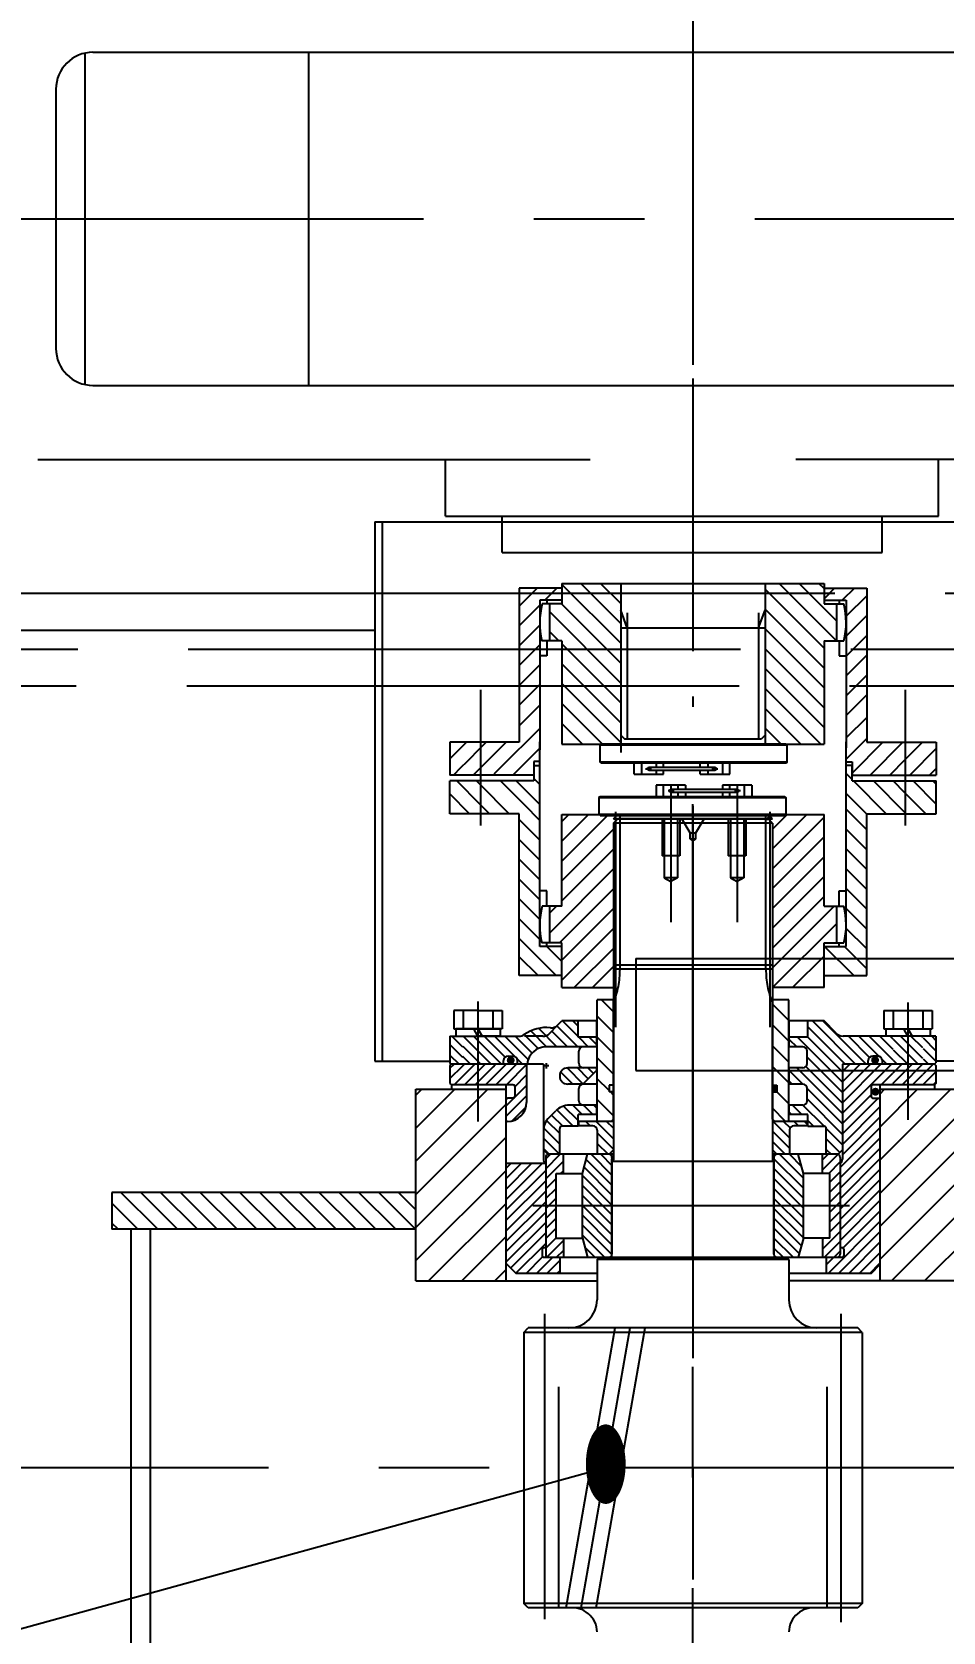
# Model space of a CAD drawing. Header units: millimetres. Extents: x 0 to 12600, y -343 to 8910.
# Drawn here: x 3770 to 4389, y 5395 to 6481 of the extents above; entities that cross this region are included whole.
import ezdxf
from ezdxf.enums import TextEntityAlignment as Align

# ---------------------------------------------------------------- set-up
doc = ezdxf.new("R2010")
doc.units = ezdxf.units.MM
doc.header["$LTSCALE"] = 300
for name, pattern in [('F', [0.75, 0.5, -0.25]), ('G', [2, 1.25, -0.25, 0.25, -0.25]), ('K', [2.5, 1.25, -0.25, 0.25, -0.25, 0.25, -0.25])]:
    doc.linetypes.add(name, pattern=pattern)
for name, color, linetype in [('01', 7, 'Continuous'), ('02', 1, 'Continuous'), ('04', 2, 'F'), ('05', 142, 'G'), ('07', 6, 'K'), ('08', 1, 'Continuous'), ('11', 3, 'Continuous')]:
    doc.layers.add(name, color=color, linetype=linetype)
doc.styles.get("Standard").update_dxf_attribs({"font": 'isocp', "width": 0.707, "bigfont": 'intecad.shx'})
doc.dimstyles.new('INTE', dxfattribs={"dimscale": 30, "dimtxt": 3.5, "dimasz": 3, "dimexe": 3, "dimexo": 0, "dimgap": 1, "dimtad": 1, "dimdec": 1, "dimdsep": 46, "dimtxsty": 'Standard', "dimcen": 0, "dimclrd": 1, "dimclre": 1, "dimclrt": 3, "dimaunit": 1, "dimadec": 0, "dimazin": 0, "dimtfac": 1, "dimtdec": 1, "dimtmove": 0, "dimatfit": 0, "dimfxl": 1, "dimarcsym": 0})
pattern_1 = [(315, (3030.846, 7840.763), (7.071068, 7.071068), [])]
pattern_2 = [(315, (-290.194, 7083.3743), (3.535534, 3.535534), [])]
pattern_3 = [(315, (3030.846, 7841.7627), (3.535534, 3.535534), [])]
pattern_4 = [(45, (-290.194, 7083.3743), (-3.535534, 3.535534), [])]

# ---------------------------------------------------------------- blocks, each defined once
blk = doc.blocks.new('rtret')
at = {"layer": '05', "color": 142, "linetype": 'G'}
blk.add_line((5207, 1178.1), (5207, 20.6), dxfattribs=at)
at = {"layer": '07', "color": 6, "linetype": 'K'}
for p, q in [((3428.3, 1322.3), (11765.3, 1322.3)), ((3364.3, 1284.3), (12267.3, 1284.3)), ((11238.3, 1259.3), (4609.3, 1259.3)), ((5168.3, 1074.3), (7403.3, 1074.3)), ((5168.3, 1074.3), (5168.3, 998.3)), ((5168.3, 998.3), (7403.3, 998.3))]:
    blk.add_line(p, q, dxfattribs=at)
blk = doc.blocks.new('*D77')
at = {"layer": '08', "color": 1, "lineweight": -2}
for p, q in [((4218.7, 7829.8), (4218.7, 8186.8)), ((6313.2, 5854.2), (6313.2, 8186.8)), ((4308.7, 8096.8), (6223.2, 8096.8))]:
    blk.add_line(p, q, dxfattribs=at)
at = {"layer": '08', "color": 1}
for points in [[(4308.7, 8111.8), (4308.7, 8081.8), (4218.7, 8096.8)], [(6223.2, 8111.8), (6223.2, 8081.8), (6313.2, 8096.8)]]:
    blk.add_solid(points, dxfattribs=at)
at = {"layer": 'Defpoints', "color": 0}
for p in [(6313.2, 8096.8), (4218.7, 7829.8), (6313.2, 5854.2)]:
    blk.add_point(p, dxfattribs=at)
at = {"layer": '08', "color": 3, "insert": (5266, 8179.3), "char_height": 105, "attachment_point": 5}
blk.add_mtext('2094.5', dxfattribs=at)
blk = doc.blocks.new('dsadasd')
at = {"layer": '02', "linetype": 'Continuous'}
h = blk.add_hatch(dxfattribs=at)
h.set_pattern_fill('LINE', color=1, scale=5, angle=45, style=0)
h.paths.add_polyline_path([(4382, -1320.1), (4320.8, -1320.1), (4320.8, -1450.1), (4382, -1450.1)])
h.paths.add_polyline_path([(4697.1, -1320.1), (4636, -1320.1), (4636, -1450.1), (4697.1, -1450.1)])
h = blk.add_hatch(dxfattribs=at)
h.set_pattern_fill('LINE', color=1, scale=3, angle=135, style=0)
h.paths.add_polyline_path([(4320.8, -1415.1), (4320.8, -1390.1), (4114.3, -1390.1), (4114.3, -1415.1)])
h = blk.add_hatch(dxfattribs=at)
h.set_pattern_fill('LINE', color=1, scale=3, angle=135, style=0)
edge = h.paths.add_edge_path()
edge.add_line((4697.1, -1415.1), (4716, -1415.1))
edge.add_spline(control_points=[(4716, -1415.1), (4714.7, -1408.7), (4711.9, -1399.8), (4709.4, -1392.1), (4708.8, -1390.1)], knot_values=[86.939968, 86.939968, 86.939968, 86.939968, 103.514565, 109.833592, 109.833592, 109.833592, 109.833592], degree=3, periodic=0)
edge.add_line((4708.8, -1390.1), (4697.1, -1390.1))
edge.add_line((4697.1, -1390.1), (4697.1, -1415.1))
h = blk.add_hatch(dxfattribs=at)
h.set_pattern_fill('LINE', color=1, scale=3, angle=135, style=0)
h.paths.add_polyline_path([(4114.3, -1710.1), (4114.3, -1735.1), (4320.8, -1735.1), (4320.8, -1710.1)])
h = blk.add_hatch(dxfattribs=at)
h.set_pattern_fill('LINE', color=1, scale=5, angle=45, style=0)
h.paths.add_polyline_path([(4697.1, -1707.1), (4636, -1707.1), (4636, -1837.1), (4697.1, -1837.1)])
h.paths.add_polyline_path([(4382, -1707.1), (4320.8, -1707.1), (4320.8, -1837.1), (4382, -1837.1)])
h = blk.add_hatch(dxfattribs=at)
h.set_pattern_fill('LINE', color=1, scale=3, angle=135, style=0)
edge = h.paths.add_edge_path()
edge.add_line((4697.1, -1735.1), (4708.2, -1735.1))
edge.add_spline(control_points=[(4708.2, -1735.1), (4708.5, -1731.4), (4709.2, -1723.1), (4709.9, -1714.7), (4710.1, -1710.1)], knot_values=[44.377, 44.377, 44.377, 44.377, 55.547071, 69.465178, 69.465178, 69.465178, 69.465178], degree=3, periodic=0)
edge.add_line((4710.1, -1710.1), (4697.1, -1710.1))
edge.add_line((4697.1, -1710.1), (4697.1, -1735.1))
at = {"layer": '02'}
h = blk.add_hatch(dxfattribs=at)
h.set_pattern_fill('_USER', color=256, scale=20, angle=225, style=0, pattern_type=0)
h.set_pattern_definition([(135, (9149.236, 2061.015), (14.142136, 14.142136), [])])
h.paths.add_polyline_path([(4193, -1865.1), (4193, -1894.1), (4149, -1894.1), (4149, -1865.1)])
h.paths.add_polyline_path([(4825, -1894.1), (4825, -1865.1), (4869, -1865.1), (4869, -1894.1)])
blk.add_line((4697.1, -1837.1), (4697.1, -1707.1))
at = {"layer": '01', "color": 7, "linetype": 'Continuous'}
for p, q in [((4320.8, -1450.1), (4320.8, -1320.1)), ((4320.8, -1320.1), (4382, -1320.1)), ((4636, -1320.1), (4697.1, -1320.1)), ((4697.1, -1450.1), (4697.1, -1320.1)), ((4320.8, -1450.1), (4443.9, -1450.1)), ((4320.8, -1707.1), (4382, -1707.1)), ((4320.8, -1837.1), (4320.8, -1707.1)), ((4636, -1707.1), (4697.1, -1707.1)), ((4163.5, -1814), (4163.5, -1865.1)), ((4320.8, -1837.1), (4382, -1837.1)), ((4636, -1837.1), (4697.1, -1837.1)), ((4344, -1865.1), (4149, -1865.1)), ((4149, -1865.1), (4149, -1894.1)), ((4193, -1865.1), (4193, -1894.1)), ((4674, -1865.1), (4869, -1865.1)), ((4825, -1865.1), (4825, -1894.1)), ((4869, -1865.1), (4869, -1894.1)), ((4149, -1894.1), (4455, -1894.1)), ((4869, -1894.1), (4562.9, -1894.1))]:
    blk.add_line(p, q, dxfattribs=at)
blk = doc.blocks.new('*D80')
at = {"layer": '08', "color": 1, "lineweight": -2}
for p, q in [((3660.7, 6353.9), (2755.2, 6353.9)), ((2845.2, 5596.3), (2845.2, 6263.9)), ((3782.3, 5506.3), (2755.2, 5506.3))]:
    blk.add_line(p, q, dxfattribs=at)
at = {"layer": '08', "color": 1}
for points in [[(2830.2, 6263.9), (2860.2, 6263.9), (2845.2, 6353.9)], [(2830.2, 5596.3), (2860.2, 5596.3), (2845.2, 5506.3)]]:
    blk.add_solid(points, dxfattribs=at)
at = {"layer": 'Defpoints', "color": 0}
for p in [(2845.2, 6353.9), (3660.7, 6353.9), (3782.3, 5506.3)]:
    blk.add_point(p, dxfattribs=at)
at = {"layer": '08', "color": 3, "insert": (2762.7, 5930.1), "char_height": 105, "attachment_point": 5, "rotation": 90}
blk.add_mtext('847.7', dxfattribs=at)
blk = doc.blocks.new('S DSFSDF')
at = {"layer": '05'}
blk.add_line((14207.1, 18288.3), (14392.3, 18288.3), dxfattribs=at)

msp = doc.modelspace()

# ---------------------------------------------------------------- hatches: boundary and pattern name
at = {"layer": '02'}
h = msp.add_hatch(dxfattribs=at)
h.set_pattern_fill('_USER', color=256, scale=10, angle=-45, style=0, pattern_type=0)
h.set_pattern_definition(pattern_1)
h.paths.add_polyline_path([(4161.76, 5764.66), (4161.76, 5765.94), (4164.76, 5765.94), (4164.76, 5824.04), (4153.68, 5824.04), (4153.68, 5772.07)])
h.paths.add_polyline_path([(4163.26, 5741.44), (4164.76, 5742.94), (4164.76, 5761.44), (4161.76, 5761.44), (4161.76, 5764.66), (4153.68, 5772.07), (4153.68, 5741.94), (4154.18, 5741.44)])
h.paths.add_polyline_path([(4160.42, 5765.49), (4160.42, 5760.75), (4166.58, 5760.75), (4166.58, 5765.49)], flags=9)
h = msp.add_hatch(dxfattribs=at)
h.set_pattern_fill('_USER', color=256, scale=10, angle=-45, style=0, pattern_type=0)
h.set_pattern_definition(pattern_1)
h.paths.add_polyline_path([(4283.33, 5741.44), (4283.83, 5741.94), (4283.83, 5753.64), (4283.83, 5824.04), (4272.76, 5824.04), (4272.76, 5814.44), (4272.76, 5765.94), (4275.76, 5765.94), (4275.76, 5761.44), (4272.76, 5761.44), (4272.76, 5742.94), (4274.26, 5741.44)])
h.paths.add_polyline_path([(4275.26, 5775.99), (4275.26, 5771.25), (4281.41, 5771.25), (4281.41, 5775.99)], flags=24)
h = msp.add_hatch(dxfattribs=at)
h.set_pattern_fill('_USER', color=256, scale=5, angle=-45, style=0, pattern_type=0)
h.set_pattern_definition(pattern_2)
h.paths.add_polyline_path([(4144.26, 5792.17), (4153.4, 5792.17), (4153.4, 5798.63), (4140.7, 5798.63), (4140.7, 5809.63), (4129.76, 5809.63), (4126.86, 5806.73), (4121.63, 5801.5), (4131.79, 5792.17)])
h.paths.add_polyline_path([(4119.21, 5792.17), (4131.79, 5792.17), (4117.68, 5805.12, 0.1401146), (4104.19, 5800.39, -0.1551359), (4100.73, 5799.29), (4083.06, 5799.29), (4083.06, 5780.29), (4090.17, 5780.29), (4090.17, 5782.79, -0.4142136), (4093.17, 5785.79), (4096.7, 5785.79, -0.4142136), (4099.7, 5782.79), (4099.7, 5780.29), (4106.26, 5780.29, -0.3890571)])
h = msp.add_hatch(dxfattribs=at)
h.set_pattern_fill('_USER', color=256, scale=5, angle=-45, style=0, pattern_type=0)
h.set_pattern_definition(pattern_2)
h.paths.add_polyline_path([(4320.26, 5758.85), (4320.26, 5780.29), (4337.82, 5780.29), (4337.82, 5782.79, -0.4142136), (4340.82, 5785.79), (4344.35, 5785.79, -0.4142136), (4347.35, 5782.79), (4347.35, 5780.29), (4354.46, 5780.29), (4354.46, 5799.29), (4349.66, 5799.29), (4320.68, 5799.29, -0.2265014), (4315.74, 5801.65), (4307.76, 5809.63), (4300.86, 5809.63), (4296.81, 5808.48), (4296.81, 5798.63), (4284.11, 5798.63), (4284.11, 5792.04), (4293.26, 5792.04, -0.4142136), (4296.26, 5789.04), (4296.26, 5780.74, -0.4142136), (4293.26, 5777.74), (4284.11, 5777.74), (4284.11, 5771.3)])
h.paths.add_polyline_path([(4309.26, 5736.64), (4309.26, 5719.42), (4310.15, 5719.14), (4316.66, 5719.14, -0.0000559), (4316.66, 5719.14), (4317.31, 5719.14), (4320.26, 5722.09), (4320.26, 5758.85), (4284.11, 5771.3), (4284.11, 5766.74), (4293.26, 5766.74, -0.4142136), (4296.26, 5763.74), (4296.26, 5755.44, -0.4142136), (4293.26, 5752.44), (4284.11, 5752.44), (4284.11, 5746.14), (4296.81, 5746.14), (4296.81, 5738.14), (4307.76, 5738.14, -0.4142136)])
h.paths.add_polyline_path([(4382.76, 5780.29), (4383.76, 5781.29), (4383.76, 5799.29), (4375.06, 5799.29), (4375.06, 5780.29)])
h.paths.add_polyline_path([(4376.57, 5795.38), (4376.57, 5790.64), (4382.72, 5790.64), (4382.72, 5795.38)], flags=24)
h = msp.add_hatch(dxfattribs=at)
h.set_pattern_fill('_USER', color=256, scale=5, angle=-45, style=0, pattern_type=0)
h.set_pattern_definition(pattern_3)
h.paths.add_polyline_path([(4062.46, 5799.29), (4057.66, 5799.29), (4053.76, 5799.29), (4053.76, 5781.29), (4054.76, 5780.29), (4062.46, 5780.29)])
h = msp.add_hatch(dxfattribs=at)
h.set_pattern_fill('_USER', color=256, scale=5, angle=-45, style=0, pattern_type=0)
h.set_pattern_definition(pattern_2)
h.paths.add_polyline_path([(4062.46, 5780.29), (4062.76, 5780.29), (4072.76, 5780.29), (4072.76, 5799.29), (4062.46, 5799.29)])
h.paths.add_polyline_path([(4083.06, 5799.29), (4072.76, 5799.29), (4072.76, 5797.2), (4072.76, 5780.29), (4083.06, 5780.29)])
h = msp.add_hatch(dxfattribs=at)
h.set_pattern_fill('_USER', color=256, scale=5, angle=-45, style=0, pattern_type=0)
h.set_pattern_definition(pattern_2)
h.paths.add_polyline_path([(4374.76, 5780.29), (4374.76, 5799.29), (4354.76, 5799.29), (4354.76, 5780.29)])
h = msp.add_hatch(dxfattribs=at)
h.set_pattern_fill('_USER', color=256, scale=5, angle=45, style=0, pattern_type=0)
h.set_pattern_definition(pattern_4)
h.paths.add_polyline_path([(4091.76, 5645.19), (4098.66, 5638.29), (4128.26, 5638.29), (4128.26, 5649.29), (4117.26, 5649.29, -0.4142136), (4116.26, 5650.29), (4116.26, 5654.79, -0.4142136), (4117.26, 5655.79), (4118.76, 5655.79), (4118.76, 5712.79), (4091.76, 5712.79)])
h.paths.add_polyline_path([(4096.76, 5766.79, -0.4142136), (4097.76, 5765.79), (4097.76, 5758.79, -0.4142136), (4096.76, 5757.79), (4092.76, 5757.79), (4091.76, 5756.79), (4091.76, 5741.39), (4092.76, 5741.39, 0.4142136), (4105.76, 5754.39), (4105.76, 5780.29), (4099.7, 5780.29), (4083.06, 5780.29), (4083.06, 5766.79)])
h.paths.add_polyline_path([(4053.76, 5767.79), (4054.76, 5766.79), (4062.46, 5766.79), (4062.46, 5780.29), (4054.76, 5780.29), (4053.76, 5779.29)])
h = msp.add_hatch(dxfattribs=at)
h.set_pattern_fill('_USER', color=256, scale=5, angle=45, style=0, pattern_type=0)
h.set_pattern_definition(pattern_4)
h.paths.add_polyline_path([(4072.76, 5780.29), (4062.46, 5780.29), (4062.46, 5766.29), (4072.76, 5766.29)])
h.paths.add_polyline_path([(4072.76, 5766.29), (4083.06, 5766.29), (4083.06, 5780.29), (4072.76, 5780.29)])
at = {"layer": '02', "linetype": 'Continuous'}
for points in [[(4095.01, 5785.65, 1), (4095.01, 5780.27, 1)], [(4342.42, 5785.73, 1), (4342.42, 5780.35, 1)], [(4342.71, 5764.29, 1), (4342.71, 5758.9, 1)]]:
    msp.add_hatch(color=1, dxfattribs=at).paths.add_polyline_path(points)
at = {"layer": '02'}
h = msp.add_hatch(dxfattribs=at)
h.set_pattern_fill('_USER', color=256, scale=5, angle=-45, style=0, pattern_type=0)
h.set_pattern_definition(pattern_3)
h.paths.add_polyline_path([(4153.4, 5776.24), (4153.4, 5777.74), (4133.76, 5777.74, 0.4142801), (4128.26, 5772.24, 0.4142801), (4133.76, 5766.74), (4143.83, 5766.74, -0.006419), (4143.91, 5766.75)])
h = msp.add_hatch(dxfattribs=at)
h.set_pattern_fill('_USER', color=256, scale=5, angle=45, style=0, pattern_type=0)
h.set_pattern_definition(pattern_4)
h.paths.add_polyline_path([(4339.76, 5638.29), (4345.76, 5644.29), (4345.76, 5756.79), (4344.76, 5757.79), (4340.76, 5757.79, -0.4142136), (4339.76, 5758.79), (4339.76, 5765.79, -0.4142136), (4340.76, 5766.79), (4354.46, 5766.79), (4354.46, 5780.29), (4337.82, 5780.29), (4320.81, 5780.29), (4320.26, 5780.29), (4320.26, 5715.79, -0.2679492), (4318.76, 5713.19), (4318.76, 5655.79), (4320.26, 5655.79, -0.4142136), (4321.26, 5654.79), (4321.26, 5650.29, -0.4142136), (4320.26, 5649.29), (4309.26, 5649.29), (4309.26, 5638.29)])
h.paths.add_polyline_path([(4382.76, 5766.79), (4383.76, 5767.79), (4383.76, 5779.29), (4382.76, 5780.29), (4375.06, 5780.29), (4375.06, 5766.79)])
h.paths.add_polyline_path([(4348.8, 5695.39), (4348.8, 5673.05), (4335.68, 5673.05), (4335.68, 5695.39)], flags=25)
h = msp.add_hatch(dxfattribs=at)
h.set_pattern_fill('_USER', color=256, scale=5, angle=45, style=0, pattern_type=0)
h.set_pattern_definition(pattern_4)
h.paths.add_polyline_path([(4374.76, 5766.29), (4374.76, 5780.29), (4354.76, 5780.29), (4354.76, 5766.29)])
msp.add_hatch(color=256, dxfattribs=at).paths.add_polyline_path([(4272.76, 5761.44), (4275.76, 5761.44), (4275.76, 5765.94), (4272.76, 5765.94)])
at = {"layer": '02', "linetype": 'Continuous'}
h = msp.add_hatch(dxfattribs=at)
h.set_pattern_fill('_USER', color=1, scale=5, angle=-45, style=0, pattern_type=0)
h.set_pattern_definition(pattern_3)
h.paths.add_polyline_path([(4128.26, 5736.64, -0.4142136), (4129.76, 5738.14), (4140.7, 5738.14), (4140.7, 5746.14), (4153.4, 5746.14), (4153.4, 5752.44), (4134.74, 5752.44, 0.1989124), (4125.55, 5748.63), (4121.02, 5744.1, 0.1763882), (4117.26, 5736.04), (4117.26, 5722.09), (4120.21, 5719.14), (4120.86, 5719.14, -0.0000559), (4120.86, 5719.14), (4128.26, 5719.14)])
h = msp.add_hatch(dxfattribs=at)
h.set_pattern_fill('_USER', color=1, scale=5, angle=-45, style=0, pattern_type=0)
h.set_pattern_definition([(315, (4023.2066, 5828.8214), (3.53553, 3.53553), [])])
h.paths.add_polyline_path([(4284.26, 5735.44, -0.4142136), (4287.26, 5738.44), (4296.51, 5738.44), (4296.51, 5741.44), (4272.76, 5741.44), (4272.76, 5722.14), (4275.76, 5719.14), (4283.76, 5719.14), (4284.26, 5719.64)])
h.paths.add_polyline_path([(4153.76, 5719.64), (4154.26, 5719.14), (4161.76, 5719.14), (4164.76, 5722.14), (4164.76, 5741.44), (4141.01, 5741.44), (4141.01, 5738.44), (4150.76, 5738.44, -0.4142136), (4153.76, 5735.44)])
at = {"layer": '02'}
h = msp.add_hatch(dxfattribs=at)
h.set_pattern_fill('ANSI31', color=256, scale=1.5, style=0)
h.set_pattern_definition([(45, (3556.4957, 6076.437), (-3.367596, 3.367596), [])])
h.paths.add_polyline_path([(4311.76, 5706.14), (4311.76, 5662.29), (4306.76, 5662.29), (4306.76, 5649.29), (4316.66, 5649.29, 0.4142136), (4318.76, 5651.39), (4318.76, 5717.04, 0.4141808), (4316.66, 5719.14), (4306.76, 5719.14), (4306.76, 5706.14)])
h.paths.add_polyline_path([(4125.76, 5662.29), (4125.76, 5706.14), (4130.76, 5706.14), (4130.76, 5719.14), (4120.86, 5719.14, 0.4141808), (4118.76, 5717.04), (4118.76, 5651.39, 0.4142136), (4120.86, 5649.29), (4130.76, 5649.29), (4130.76, 5662.29)])
h = msp.add_hatch(dxfattribs=at)
h.set_pattern_fill('ANSI31', color=256, scale=1.5, angle=-90, style=0)
h.set_pattern_definition([(315, (3556.4957, 6076.437), (3.367596, 3.367596), [])])
h.paths.add_polyline_path([(4273.76, 5651.39, 0.4142136), (4275.86, 5649.29), (4290.27, 5649.29), (4293.76, 5662.29), (4293.76, 5706.14), (4290.27, 5719.14), (4275.86, 5719.14, 0.4141806), (4273.76, 5717.04)])
h.paths.add_polyline_path([(4163.76, 5717.04, 0.4141806), (4161.66, 5719.14), (4147.24, 5719.14), (4143.76, 5706.14), (4143.76, 5662.29), (4147.24, 5649.29), (4161.66, 5649.29, 0.4142136), (4163.76, 5651.39)])

# ---------------------------------------------------------------- linework, layer by layer
for p, q in [((4164.78, 5943.74), (4164.78, 5715.29)), ((4272.73, 5943.74), (4272.73, 5715.29)), ((4164.78, 5824.04), (4153.68, 5824.04)), ((4283.83, 5824.04), (4272.73, 5824.04)), ((4272.76, 5814.44), (4272.76, 5824.04)), ((4118.76, 5717.04), (4118.76, 5651.39)), ((4130.76, 5706.14), (4130.76, 5719.14)), ((4143.76, 5706.14), (4147.24, 5719.14)), ((4273.79, 5714.29), (4163.73, 5714.29)), ((4163.76, 5717.04), (4163.76, 5651.39)), ((4273.76, 5717.04), (4273.76, 5651.39)), ((4293.76, 5706.14), (4290.27, 5719.14)), ((4306.76, 5706.14), (4306.76, 5719.14)), ((4318.76, 5717.04), (4318.76, 5651.39)), ((4125.76, 5706.14), (4143.76, 5706.14)), ((4125.76, 5662.29), (4125.76, 5706.14)), ((4143.76, 5662.29), (4143.76, 5706.14)), ((4293.76, 5662.29), (4293.76, 5706.14)), ((4311.76, 5706.14), (4293.76, 5706.14)), ((4311.76, 5662.29), (4311.76, 5706.14)), ((4125.76, 5662.29), (4143.76, 5662.29)), ((4130.76, 5662.29), (4130.76, 5649.29)), ((4143.76, 5662.29), (4147.24, 5649.29)), ((4293.76, 5662.29), (4290.27, 5649.29)), ((4311.76, 5662.29), (4293.76, 5662.29)), ((4306.76, 5662.29), (4306.76, 5649.29)), ((4153.67, 5647.79), (4153.67, 5620.39)), ((4283.85, 5647.79), (4283.85, 5620.39)), ((4103.91, 5598.29), (4106.91, 5601.29)), ((4333.6, 5598.29), (4103.91, 5598.29)), ((4103.91, 5598.29), (4103.91, 5414.29)), ((4330.6, 5601.29), (4106.91, 5601.29)), ((4333.6, 5598.29), (4330.6, 5601.29)), ((4333.6, 5598.29), (4333.6, 5414.29)), ((4333.6, 5414.29), (4103.91, 5414.29)), ((4106.91, 5411.29), (4103.91, 5414.29)), ((4330.6, 5411.29), (4106.91, 5411.29)), ((4333.6, 5414.29), (4330.6, 5411.29))]:
    msp.add_line(p, q)
for centre, radius, start, end in [((4120.86, 5717.04), 2.1, 90, 180), ((4161.66, 5717.04), 2.1, 360, 90), ((4163.78, 5715.29), 1, 270, 0), ((4273.73, 5715.29), 1, 180, 270), ((4275.86, 5717.04), 2.1, 90, 180), ((4316.66, 5717.04), 2.1, 0, 90), ((4120.86, 5651.39), 2.1, 180, 270), ((4316.66, 5651.39), 2.1, 270, 0), ((4134.57, 5620.39), 19.1, 270, 0), ((4302.95, 5620.39), 19.1, 180, 270), ((4136.79, 5394.56), 16.88, 1.49242, 97.57436), ((4300.72, 5394.56), 16.88, 82.42564, 178.50758)]:
    msp.add_arc(centre, radius, start, end)
at = {"layer": '01', "color": 7, "linetype": 'Continuous'}
for p, q in [((3805.74, 6466.28), (3805.74, 6241.5)), ((3957.74, 6466.89), (3957.74, 6240.89)), ((4100.76, 6103.33), (4100.76, 5998.71)), ((4129.76, 6103.33), (4100.76, 6103.33)), ((4129.76, 6106.48), (4218.74, 6106.48)), ((4129.76, 6106.48), (4129.76, 6092.6)), ((4169.76, 6106.48), (4169.76, 5991.86)), ((4218.74, 6106.48), (4307.76, 6106.48)), ((4307.76, 6106.48), (4307.76, 6092.6)), ((4307.76, 6103.33), (4336.76, 6103.33)), ((4336.76, 6103.33), (4336.76, 5998.7)), ((3552.24, 6099.89), (4002.74, 6099.89)), ((4114.76, 6095.04), (4114.76, 5993.49)), ((4129.76, 6095.04), (4114.76, 6095.04)), ((4129.76, 6092.6), (4116.34, 6092.6)), ((4119.54, 6095.04), (4119.54, 6092.6)), ((4121.26, 6092.6), (4121.26, 6067.64)), ((4307.76, 6095.04), (4322.76, 6095.04)), ((4307.76, 6092.6), (4321.17, 6092.6)), ((4316.25, 6092.6), (4316.25, 6067.64)), ((4317.98, 6095.04), (4317.98, 6092.6)), ((4322.76, 6095.04), (4322.76, 5994.84)), ((4174.17, 6076.48), (4169.76, 6088.26)), ((4174.17, 6086.48), (4174.17, 6001.02)), ((4263.35, 6076.48), (4267.76, 6088.26)), ((4263.35, 6086.48), (4263.35, 6001.02)), ((3590.24, 6074.89), (4002.74, 6074.89)), ((4169.76, 6076.48), (4267.76, 6076.48)), ((4129.76, 6067.64), (4116.23, 6067.64)), ((4119.54, 6067.64), (4119.54, 6057.33)), ((4129.76, 6067.64), (4129.76, 5997.48)), ((4307.76, 6067.64), (4321.29, 6067.64)), ((4307.76, 6067.64), (4307.76, 5997.48)), ((4317.98, 6067.64), (4317.98, 6057.33)), ((4119.54, 6057.33), (4114.76, 6057.33)), ((4317.98, 6057.33), (4322.76, 6057.33)), ((4100.76, 5998.71), (4053.63, 5998.71)), ((4053.63, 5998.71), (4053.63, 5976.5)), ((4114.76, 5860.12), (4114.76, 5999.09)), ((4129.76, 5997.48), (4307.76, 5997.48)), ((4169.76, 6003.52), (4172.26, 6001.02)), ((4172.26, 6001.02), (4265.26, 6001.02)), ((4267.76, 6003.52), (4265.26, 6001.02)), ((4322.76, 5860.12), (4322.76, 5999.09)), ((4336.76, 5998.7), (4383.88, 5998.7)), ((4383.88, 5998.7), (4383.88, 5976.5)), ((4114.76, 5985.57), (4110.66, 5985.57)), ((4110.66, 5985.57), (4110.66, 5972.48)), ((4110.66, 5982.91), (4114.76, 5982.91)), ((4322.76, 5985.56), (4326.86, 5985.56)), ((4326.86, 5982.91), (4322.76, 5982.91)), ((4326.86, 5985.56), (4326.86, 5976.5)), ((4326.86, 5972.48), (4326.86, 5982.91)), ((4110.66, 5976.5), (4053.63, 5976.5)), ((4053.63, 5950.27), (4053.63, 5972.48)), ((4110.66, 5972.48), (4053.63, 5972.48)), ((4114.76, 5860.12), (4114.76, 5974.63)), ((4326.86, 5976.5), (4383.88, 5976.5)), ((4326.86, 5972.48), (4383.88, 5972.48)), ((4383.88, 5950.27), (4383.88, 5972.48)), ((4154.87, 5961.24), (4155.67, 5962.04)), ((4154.87, 5961.24), (4281.87, 5961.24)), ((4154.87, 5961.24), (4154.87, 5949.84)), ((4155.67, 5962.04), (4281.07, 5962.04)), ((4281.07, 5962.04), (4281.87, 5961.24)), ((4281.87, 5961.24), (4281.87, 5949.84)), ((4100.76, 5950.27), (4053.63, 5950.27)), ((4100.76, 5840.37), (4100.76, 5950.27)), ((4129.76, 5949.74), (4307.76, 5949.74)), ((4129.76, 5887.52), (4129.76, 5949.74)), ((4154.87, 5949.84), (4281.87, 5949.84)), ((4155.67, 5949.04), (4154.87, 5949.84)), ((4281.07, 5949.04), (4281.87, 5949.84)), ((4307.76, 5887.52), (4307.76, 5949.74)), ((4336.76, 5840.37), (4336.76, 5950.27)), ((4336.76, 5950.27), (4383.88, 5950.27)), ((4155.67, 5949.04), (4281.07, 5949.04)), ((4119.54, 5897.83), (4114.76, 5897.83)), ((4119.54, 5887.52), (4119.54, 5897.83)), ((4317.98, 5897.83), (4322.76, 5897.83)), ((4317.98, 5887.52), (4317.98, 5897.83)), ((4129.76, 5887.52), (4116.34, 5887.52)), ((4121.33, 5887.52), (4121.33, 5862.56)), ((4307.76, 5887.52), (4321.17, 5887.52)), ((4316.19, 5887.52), (4316.19, 5862.56)), ((4129.76, 5860.12), (4114.76, 5860.12)), ((4129.76, 5862.56), (4116.23, 5862.56)), ((4119.54, 5860.12), (4119.54, 5862.56)), ((4129.76, 5832.22), (4129.76, 5862.56)), ((4307.76, 5832.22), (4307.76, 5862.56)), ((4307.76, 5862.56), (4321.29, 5862.56)), ((4307.76, 5860.12), (4322.76, 5860.12)), ((4317.98, 5860.12), (4317.98, 5862.56)), ((4129.76, 5840.37), (4100.76, 5840.37)), ((4129.76, 5832.22), (4164.78, 5832.22)), ((4307.76, 5832.22), (4272.73, 5832.22)), ((4307.76, 5840.37), (4336.76, 5840.37)), ((4153.68, 5741.94), (4153.68, 5824.04)), ((4164.76, 5742.94), (4164.76, 5824.04)), ((4283.83, 5741.94), (4283.83, 5824.04)), ((4126.86, 5806.73), (4129.76, 5809.63)), ((4140.7, 5798.63), (4140.7, 5809.63)), ((4153.4, 5792.17), (4153.4, 5809.63)), ((4272.76, 5742.94), (4272.76, 5814.44)), ((4284.11, 5792.04), (4284.11, 5809.63)), ((4296.81, 5798.63), (4296.81, 5809.63)), ((4315.74, 5801.65), (4307.76, 5809.63)), ((4141.26, 5780.88), (4141.26, 5789.17)), ((4296.26, 5780.74), (4296.26, 5789.04)), ((4090.17, 5780.29), (4090.17, 5782.79)), ((4093.17, 5785.79), (4096.7, 5785.79)), ((4099.7, 5780.29), (4099.7, 5782.79)), ((4105.76, 5780.29), (4105.76, 5754.39)), ((4117.26, 5780.29), (4117.26, 5715.79)), ((4153.4, 5776.24), (4153.4, 5777.74)), ((4284.11, 5766.74), (4284.11, 5777.74)), ((4320.26, 5780.29), (4320.26, 5715.79)), ((4337.82, 5780.29), (4337.82, 5782.79)), ((4344.35, 5785.79), (4340.82, 5785.79)), ((4347.35, 5780.29), (4347.35, 5782.79)), ((4091.76, 5766.29), (4091.76, 5633.23)), ((4097.76, 5765.29), (4097.76, 5758.29)), ((4339.76, 5765.29), (4339.76, 5758.29)), ((4345.76, 5766.29), (4345.76, 5633.23)), ((4141.26, 5755.48), (4141.26, 5763.77)), ((4296.26, 5755.44), (4296.26, 5763.74)), ((4140.7, 5738.19), (4140.7, 5746.13)), ((4153.4, 5746.13), (4153.4, 5752.48)), ((4284.11, 5746.14), (4284.11, 5752.44)), ((4296.81, 5738.14), (4296.81, 5746.14)), ((4153.76, 5735.44), (4153.76, 5719.64)), ((4164.76, 5741.44), (4164.76, 5722.14)), ((4272.76, 5741.44), (4272.76, 5722.14)), ((4284.26, 5735.44), (4284.26, 5719.64)), ((4120.21, 5719.14), (4117.21, 5722.14)), ((4164.76, 5722.14), (4161.76, 5719.14)), ((4272.76, 5722.14), (4275.76, 5719.14)), ((4317.31, 5719.14), (4320.31, 5722.14)), ((4118.76, 5712.79), (4118.76, 5655.79)), ((4163.76, 5651.29), (4163.76, 5715.97)), ((4273.76, 5651.29), (4273.76, 5715.97)), ((4318.76, 5713.19), (4318.76, 5655.79)), ((3824.14, 5693.29), (3824.14, 5668.29)), ((4116.26, 5654.79), (4116.26, 5650.29)), ((4117.26, 5655.79), (4118.76, 5655.79)), ((4128.26, 5649.29), (4128.26, 5638.29)), ((4309.26, 5649.29), (4309.26, 5638.29)), ((4318.76, 5655.79), (4320.26, 5655.79)), ((4321.26, 5654.79), (4321.26, 5650.29)), ((4406.9, 5633.23), (4283.85, 5633.23))]:
    msp.add_line(p, q, dxfattribs=at)
at = {"layer": '01'}
for p, q in [((3811.24, 6466.89), (4625.24, 6466.89)), ((3786.24, 6441.89), (3786.24, 6265.89)), ((3811.24, 6240.89), (4625.24, 6240.89)), ((4002.74, 6148.29), (4002.74, 5782.29)), ((4002.74, 6148.29), (4434.74, 6148.29)), ((4007.74, 6148.29), (4007.74, 5782.29)), ((4267.76, 6106.48), (4267.76, 5997.48)), ((4213.77, 5969.54), (4193.74, 5969.54)), ((4193.74, 5969.54), (4193.74, 5962.04)), ((4198.75, 5962.04), (4198.75, 5969.54)), ((4248.76, 5966.75), (4203.76, 5966.75)), ((4203.76, 5964.84), (4248.76, 5964.84)), ((4208.77, 5966.75), (4208.77, 5969.54)), ((4208.77, 5962.04), (4208.77, 5964.84)), ((4213.77, 5969.54), (4213.77, 5966.75)), ((4213.77, 5964.84), (4213.77, 5962.04)), ((4238.74, 5969.54), (4238.74, 5966.75)), ((4258.77, 5969.54), (4238.74, 5969.54)), ((4238.74, 5964.84), (4238.74, 5962.04)), ((4243.75, 5966.75), (4243.75, 5969.54)), ((4243.75, 5962.04), (4243.75, 5964.84)), ((4253.77, 5962.04), (4253.77, 5969.54)), ((4258.77, 5969.54), (4258.77, 5962.04)), ((4272.73, 5946.74), (4269.73, 5949.74)), ((4164.78, 5943.74), (4167.78, 5946.74)), ((4164.78, 5946.74), (4272.73, 5946.74)), ((4272.73, 5943.74), (4164.78, 5943.74)), ((4269.73, 5946.74), (4167.78, 5946.74)), ((4056.28, 5816.79), (4056.28, 5804.29)), ((4072.76, 5816.79), (4056.28, 5816.79)), ((4062.76, 5816.79), (4062.76, 5804.29)), ((4072.76, 5816.79), (4089.23, 5816.79)), ((4082.76, 5816.79), (4082.76, 5804.29)), ((4089.23, 5816.79), (4089.23, 5804.29)), ((4153.68, 5809.63), (4129.76, 5809.63)), ((4307.76, 5809.63), (4283.83, 5809.63)), ((4348.28, 5816.79), (4348.28, 5804.29)), ((4348.28, 5816.79), (4381.23, 5816.79)), ((4354.76, 5816.79), (4354.76, 5804.29)), ((4374.76, 5816.79), (4374.76, 5804.29)), ((4381.23, 5816.79), (4381.23, 5804.29)), ((4053.76, 5799.29), (4053.76, 5781.29)), ((4053.76, 5799.29), (4100.73, 5799.29)), ((4056.28, 5804.29), (4072.76, 5804.29)), ((4057.66, 5804.29), (4057.66, 5799.29)), ((4072.76, 5804.29), (4057.66, 5804.29)), ((4057.66, 5799.29), (4072.76, 5799.29)), ((4072.76, 5799.29), (4069.87, 5804.29)), ((4089.23, 5804.29), (4072.76, 5804.29)), ((4072.76, 5804.29), (4075.64, 5799.29)), ((4072.76, 5804.29), (4087.86, 5804.29)), ((4087.86, 5799.29), (4072.76, 5799.29)), ((4087.86, 5804.29), (4087.86, 5799.29)), ((4153.4, 5798.63), (4140.7, 5798.63)), ((4296.81, 5798.63), (4284.11, 5798.63)), ((4383.76, 5799.29), (4320.68, 5799.29)), ((4348.28, 5804.29), (4381.23, 5804.29)), ((4349.66, 5804.29), (4349.66, 5799.29)), ((4364.76, 5799.29), (4361.87, 5804.29)), ((4364.76, 5804.29), (4367.64, 5799.29)), ((4379.86, 5804.29), (4379.86, 5799.29)), ((4383.76, 5799.29), (4383.76, 5781.29)), ((4153.68, 5792.17), (4118.85, 5792.17)), ((4293.26, 5792.04), (4283.83, 5792.04)), ((4002.74, 5782.29), (4053.76, 5782.29)), ((4054.76, 5780.29), (4053.76, 5781.29)), ((4053.76, 5779.29), (4054.76, 5780.29)), ((4053.76, 5779.29), (4053.76, 5767.29)), ((4062.76, 5780.29), (4054.76, 5780.29)), ((4072.76, 5780.29), (4054.76, 5780.29)), ((4099.7, 5780.29), (4072.76, 5780.29)), ((4117.26, 5780.29), (4082.76, 5780.29)), ((4153.68, 5777.74), (4133.76, 5777.74)), ((4153.4, 5776.24), (4143.9, 5766.74)), ((4293.26, 5777.74), (4284.11, 5777.74)), ((4382.76, 5780.29), (4320.26, 5780.29)), ((4382.76, 5780.29), (4383.76, 5781.29)), ((4382.76, 5780.29), (4383.76, 5779.29)), ((4383.76, 5779.29), (4383.76, 5767.29)), ((4429.74, 5782.29), (4383.78, 5782.29)), ((4053.76, 5767.29), (4054.76, 5766.29)), ((4072.76, 5766.29), (4054.76, 5766.29)), ((4054.76, 5766.29), (4054.76, 5763.23)), ((4096.76, 5766.29), (4072.76, 5766.29)), ((4128.26, 5772.24), (4128.26, 5772.24)), ((4153.68, 5766.74), (4133.76, 5766.74)), ((4164.76, 5765.94), (4161.76, 5765.94)), ((4161.76, 5765.94), (4161.76, 5761.44)), ((4272.76, 5765.94), (4275.76, 5765.94)), ((4275.76, 5765.94), (4275.76, 5761.44)), ((4293.26, 5766.74), (4284.11, 5766.74)), ((4382.76, 5766.29), (4340.76, 5766.29)), ((4383.76, 5767.29), (4382.76, 5766.29)), ((4382.76, 5766.29), (4382.76, 5763.23)), ((4092.76, 5757.29), (4091.76, 5756.29)), ((4096.76, 5757.29), (4092.76, 5757.29)), ((4164.78, 5761.44), (4161.76, 5761.44)), ((4272.73, 5761.44), (4275.76, 5761.44)), ((4340.76, 5757.29), (4344.76, 5757.29)), ((4344.76, 5757.29), (4345.76, 5756.29)), ((4121.02, 5744.1), (4125.55, 5748.63)), ((4153.68, 5752.44), (4134.74, 5752.44)), ((4153.68, 5746.14), (4140.7, 5746.14)), ((4293.26, 5752.44), (4283.83, 5752.44)), ((4296.81, 5746.14), (4283.83, 5746.14)), ((4092.76, 5741.39), (4091.76, 5741.39)), ((4128.26, 5719.14), (4128.26, 5736.64)), ((4140.7, 5738.14), (4129.76, 5738.14)), ((4141.01, 5741.44), (4141.01, 5738.44)), ((4164.78, 5741.44), (4141.01, 5741.44)), ((4150.76, 5738.44), (4141.01, 5738.44)), ((4153.68, 5741.94), (4154.18, 5741.44)), ((4163.26, 5741.44), (4164.76, 5742.94)), ((4296.51, 5741.44), (4272.73, 5741.44)), ((4274.26, 5741.44), (4272.76, 5742.94)), ((4283.33, 5741.44), (4283.83, 5741.94)), ((4296.51, 5738.44), (4287.26, 5738.44)), ((4296.51, 5741.44), (4296.51, 5738.44)), ((4296.81, 5738.14), (4307.76, 5738.14)), ((4309.26, 5719.14), (4309.26, 5736.64)), ((4118.76, 5712.79), (4091.76, 5712.79)), ((4164.78, 5719.14), (4120.21, 5719.14)), ((4154.26, 5719.14), (4153.76, 5719.64)), ((4317.31, 5719.14), (4272.73, 5719.14)), ((4283.76, 5719.14), (4284.26, 5719.64)), ((4030.62, 5693.29), (3824.14, 5693.29)), ((4030.62, 5668.29), (3824.14, 5668.29)), ((3837.14, 5668.29), (3837.14, 5373.29)), ((3850.14, 5668.29), (3850.14, 5373.29)), ((4117.26, 5649.29), (4320.26, 5649.29)), ((4153.67, 5647.79), (4155.17, 5649.29)), ((4283.85, 5647.79), (4153.67, 5647.79)), ((4283.85, 5647.79), (4282.35, 5649.29)), ((4091.76, 5645.19), (4098.66, 5638.29)), ((4153.67, 5638.29), (4098.66, 5638.29)), ((4339.76, 5638.29), (4283.85, 5638.29)), ((4339.76, 5638.29), (4345.76, 5644.29))]:
    msp.add_line(p, q, dxfattribs=at)
at = {"layer": '01', "color": 7, "linetype": 'Continuous'}
for centre in [(4203.76, 5965.79), (4248.76, 5965.79)]:
    msp.add_circle(centre, 0.953, dxfattribs=at)
at = {"layer": '01'}
for centre, radius, start, end in [((3811.24, 6441.89), 25, 90, 180), ((3811.24, 6265.89), 25, 180, 270), ((4100.73, 5805.29), 6, 270, 305.27335), ((4119.21, 5779.17), 26, 83.86782, 125.27335), ((4122.63, 5810.98), 6, 263.86782, 315), ((4320.68, 5805.64), 6.35, 218.95105, 270), ((4119.21, 5779.17), 13, 90, 175.0355), ((4144.26, 5789.17), 3, 90, 180), ((4293.26, 5789.04), 3, 0, 90), ((4133.76, 5772.24), 5.5, 90, 180), ((4144.26, 5780.88), 3, 180, 270), ((4293.26, 5780.74), 3, 270, 0), ((4096.76, 5765.29), 1, 0, 90), ((4133.76, 5772.24), 5.5, 180, 270), ((4144.26, 5763.77), 3, 90, 180), ((4293.26, 5763.74), 3, 0, 90), ((4340.76, 5765.29), 1, 90, 180), ((4092.76, 5754.39), 13, 270, 0), ((4096.76, 5758.29), 1, 270, 0), ((4144.26, 5755.48), 3, 180, 270), ((4293.26, 5755.44), 3, 270, 0), ((4340.76, 5758.29), 1, 180, 270), ((4130.21, 5734.91), 13, 135, 180), ((4134.74, 5739.44), 13, 90, 135), ((4129.76, 5736.64), 1.5, 90, 180), ((4150.76, 5735.44), 3, 0, 90), ((4287.26, 5735.44), 3, 90, 180), ((4307.76, 5736.64), 1.5, 0, 90), ((4120.26, 5715.79), 3, 180, 240), ((4317.26, 5715.79), 3, 300, 0)]:
    msp.add_arc(centre, radius, start, end, dxfattribs=at)
at = {"layer": '01', "color": 7, "linetype": 'Continuous'}
for centre, radius, start, end in [((4166.45, 6079.89), 51.7, 165.76484, 193.70284), ((4271.06, 6079.89), 51.7, 346.29716, 14.23516), ((4166.45, 5874.81), 51.7, 165.76484, 193.70284), ((4271.06, 5874.81), 51.7, 346.29716, 14.23516), ((4093.17, 5782.79), 3, 90, 180), ((4096.7, 5782.79), 3, 0, 90), ((4340.82, 5782.79), 3, 90, 180), ((4344.35, 5782.79), 3, 0, 90), ((4117.26, 5654.79), 1, 90, 180), ((4117.26, 5650.29), 1, 180, 270), ((4161.66, 5651.39), 2.1, 270, 0), ((4161.76, 5651.29), 2, 270, 0), ((4161.76, 5651.29), 2, 270, 0), ((4275.86, 5651.39), 2.1, 180, 270), ((4275.76, 5651.29), 2, 180, 270), ((4320.26, 5654.79), 1, 0, 90), ((4320.26, 5650.29), 1, 270, 0)]:
    msp.add_arc(centre, radius, start, end, dxfattribs=at)
at = {"layer": '02', "color": 1, "linetype": 'Continuous'}
for p, q in [((4164.78, 5847.74), (4272.73, 5847.74)), ((4272.73, 5844.74), (4164.78, 5844.74)), ((4132.77, 5411.29), (4166.02, 5601.29)), ((4142.92, 5411.29), (4176.17, 5601.29)), ((4153.07, 5411.29), (4186.33, 5601.29))]:
    msp.add_line(p, q, dxfattribs=at)
at = {"layer": '02'}
msp.add_line((4159.55, 5506.29), (1723.28, 4836.16), dxfattribs=at)
at = {"layer": '04', "color": 2, "linetype": 'F'}
for p, q in [((4164.78, 5946.74), (4167.78, 5949.74)), ((4169.23, 5847.74), (4169.23, 5949.74)), ((4268.29, 5847.74), (4268.29, 5949.74)), ((4272.73, 5946.74), (4269.73, 5949.74)), ((4164.78, 5943.74), (4167.78, 5946.74)), ((4169.23, 5844.74), (4169.23, 5946.74)), ((4197.76, 5946.74), (4197.76, 5921.74)), ((4199.26, 5946.74), (4199.26, 5906.74)), ((4208.26, 5946.74), (4208.26, 5906.74)), ((4209.76, 5946.74), (4209.76, 5921.74)), ((4216.76, 5937.22), (4211.26, 5946.74)), ((4220.76, 5937.22), (4226.26, 5946.74)), ((4242.76, 5946.74), (4242.76, 5921.74)), ((4244.26, 5946.74), (4244.26, 5906.74)), ((4253.26, 5946.74), (4253.26, 5906.74)), ((4254.76, 5946.74), (4254.76, 5921.74)), ((4268.29, 5844.74), (4268.29, 5946.74)), ((4272.73, 5943.74), (4269.73, 5946.74)), ((4216.76, 5937.22), (4220.76, 5937.22)), ((4216.76, 5933.22), (4216.76, 5937.22)), ((4218.76, 5932.06), (4216.76, 5933.22)), ((4216.76, 5933.22), (4220.76, 5933.22)), ((4218.76, 5932.06), (4220.76, 5933.22)), ((4220.76, 5933.22), (4220.76, 5937.22)), ((4209.76, 5921.74), (4197.76, 5921.74)), ((4254.76, 5921.74), (4242.76, 5921.74)), ((4208.26, 5906.74), (4199.26, 5906.74)), ((4199.26, 5906.74), (4203.76, 5904.14)), ((4208.26, 5906.74), (4203.76, 5904.14)), ((4253.26, 5906.74), (4244.26, 5906.74)), ((4244.26, 5906.74), (4248.76, 5904.14)), ((4253.26, 5906.74), (4248.76, 5904.14)), ((4116.84, 5799.29), (4104.46, 5799.29)), ((4121.33, 5801.2), (4126.86, 5806.73)), ((4127.64, 5411.29), (4127.64, 5601.29)), ((4309.88, 5411.29), (4309.88, 5601.29))]:
    msp.add_line(p, q, dxfattribs=at)
for centre, radius, start, end in [((4107.19, 5844.74), 62.04, 338.17954, 359.99958), ((4330.33, 5844.74), 62.04, 180.00042, 201.82046), ((4116.84, 5805.64), 6.35, 270, 315)]:
    msp.add_arc(centre, radius, start, end, dxfattribs=at)
at = {"layer": '05'}
for p, q in [((4218.74, 7829.84), (4218.74, 6022.88)), ((3660.75, 6353.89), (4779.33, 6353.89)), ((4072.76, 5822.9), (4072.76, 5797.2)), ((4364.76, 5822.24), (4364.76, 5742.45)), ((4072.76, 5799.29), (4072.76, 5741.29)), ((4325.02, 5684.22), (4109.93, 5684.22)), ((5730.49, 5506.29), (3782.28, 5506.29))]:
    msp.add_line(p, q, dxfattribs=at)
at = {"layer": '05', "color": 4, "linetype": 'G'}
for p, q in [((4074.55, 6034.34), (4074.55, 5942.32)), ((4362.96, 6034.34), (4362.96, 5942.32)), ((4206.02, 5965.79), (4201.95, 5965.79)), ((4203.76, 5969.54), (4203.76, 5876.74)), ((4251.02, 5965.79), (4246.95, 5965.79)), ((4248.76, 5969.54), (4248.76, 5876.74)), ((4166.37, 5805.35), (4166.37, 5951.46)), ((4218.76, 5049.82), (4218.76, 5956.64)), ((4271.15, 5805.35), (4271.15, 5951.46)), ((4120.98, 5779.17), (4117.44, 5779.17)), ((4119.21, 5777.4), (4119.21, 5780.94)), ((4118.24, 5403.76), (4118.24, 5610.86)), ((4319.28, 5401.76), (4319.28, 5610.86))]:
    msp.add_line(p, q, dxfattribs=at)
at = {"layer": '07'}
for p in [(3773.88, 6190.57), (4663.6, 6190.57)]:
    msp.add_line(p, (4218.74, 6190.57), dxfattribs=at)
at = {"layer": '07', "color": 6, "linetype": 'K'}
for p, q in [((4050.75, 6152.21), (4050.75, 6190.57)), ((4385.57, 6152.21), (4385.57, 6190.57)), ((4050.75, 6152.21), (4385.57, 6152.21)), ((4089.1, 6127.39), (4089.1, 6152.21)), ((4347.22, 6127.39), (4347.22, 6152.21)), ((4089.1, 6127.39), (4347.22, 6127.39)), ((4156.45, 5997.48), (4155.65, 5996.68)), ((4282.65, 5996.68), (4155.65, 5996.68)), ((4155.65, 5985.28), (4155.65, 5996.68)), ((4281.85, 5997.48), (4156.45, 5997.48)), ((4281.85, 5997.48), (4282.65, 5996.68)), ((4282.65, 5985.28), (4282.65, 5996.68)), ((4282.65, 5985.28), (4155.65, 5985.28)), ((4156.45, 5984.48), (4155.65, 5985.28)), ((4281.85, 5984.48), (4156.45, 5984.48)), ((4178.74, 5976.98), (4178.74, 5984.48)), ((4183.75, 5984.48), (4183.75, 5976.98)), ((4193.77, 5984.48), (4193.77, 5981.69)), ((4198.77, 5981.69), (4198.77, 5984.48)), ((4223.74, 5981.69), (4223.74, 5984.48)), ((4228.75, 5984.48), (4228.75, 5981.69)), ((4238.77, 5984.48), (4238.77, 5976.98)), ((4243.77, 5976.98), (4243.77, 5984.48)), ((4282.65, 5985.28), (4281.85, 5984.48)), ((4178.74, 5976.98), (4198.77, 5976.98)), ((4186.5, 5980.73), (4190.57, 5980.73)), ((4233.76, 5981.69), (4188.76, 5981.69)), ((4188.76, 5979.78), (4233.76, 5979.78)), ((4193.77, 5979.78), (4193.77, 5976.98)), ((4198.77, 5976.98), (4198.77, 5979.78)), ((4223.74, 5976.98), (4223.74, 5979.78)), ((4223.74, 5976.98), (4243.77, 5976.98)), ((4228.75, 5979.78), (4228.75, 5976.98)), ((4231.5, 5980.73), (4235.57, 5980.73)), ((4168.3, 5948.94), (4168.3, 5950.04)), ((4167.53, 5947.04), (4269.22, 5947.04)), ((4271.22, 5949.04), (4269.22, 5947.04)), ((4269.22, 5945.94), (4269.22, 5947.04))]:
    msp.add_line(p, q, dxfattribs=at)
for centre in [(4188.76, 5980.73), (4233.76, 5980.73)]:
    msp.add_circle(centre, 0.953, dxfattribs=at)
at = {"layer": '11'}
for p, q in [((4112.92, 6103.33), (4100.76, 6091.17)), ((4126.39, 6103.33), (4118.09, 6095.04)), ((4169.76, 6065.87), (4129.76, 6105.87)), ((4169.76, 6079.34), (4142.61, 6106.48)), ((4169.76, 6092.81), (4156.08, 6106.48)), ((4169.76, 6106.28), (4169.55, 6106.48)), ((4307.76, 6062.57), (4267.76, 6102.57)), ((4316.16, 6067.64), (4277.32, 6106.48)), ((4316.25, 6081.02), (4290.79, 6106.48)), ((4307.76, 6102.98), (4304.26, 6106.48)), ((4314.97, 6103.33), (4307.76, 6096.12)), ((4328.44, 6103.33), (4320.15, 6095.04)), ((4114.76, 6091.7), (4100.76, 6077.7)), ((4169.76, 6052.4), (4129.56, 6092.6)), ((4336.76, 6098.18), (4322.76, 6084.18)), ((4169.76, 6038.93), (4121.26, 6087.42)), ((4307.76, 6049.1), (4267.76, 6089.1)), ((4336.76, 6084.71), (4322.76, 6070.71)), ((4114.76, 6078.23), (4100.76, 6064.23)), ((4127.57, 6067.64), (4121.26, 6073.95)), ((4307.76, 6035.63), (4267.76, 6075.63)), ((4336.76, 6071.24), (4322.76, 6057.24)), ((4114.76, 6064.76), (4100.76, 6050.76)), ((4169.76, 6025.46), (4129.76, 6065.46)), ((4307.76, 6022.16), (4267.76, 6062.16)), ((4114.76, 6051.29), (4100.76, 6037.29)), ((4169.76, 6011.99), (4129.76, 6051.99)), ((4307.76, 6008.69), (4267.76, 6048.69)), ((4336.76, 6057.77), (4322.76, 6043.77)), ((4114.76, 6037.82), (4100.76, 6023.82)), ((4169.76, 5998.52), (4129.76, 6038.52)), ((4336.76, 6044.3), (4322.76, 6030.3)), ((4305.5, 5997.48), (4267.76, 6035.22)), ((4336.76, 6030.83), (4322.76, 6016.83)), ((4114.76, 6023.93), (4100.76, 6009.93)), ((4157.32, 5997.48), (4129.76, 6025.05)), ((4292.03, 5997.48), (4267.76, 6021.75)), ((4336.76, 6015.63), (4322.76, 6001.63)), ((4114.76, 6008.17), (4087.89, 5981.3)), ((4143.85, 5997.48), (4129.76, 6011.57)), ((4278.55, 5997.48), (4267.76, 6008.28)), ((4064.88, 5998.71), (4055.27, 5989.09)), ((4074.55, 5994.9), (4065.16, 5985.51)), ((4078.35, 5998.71), (4074.55, 5994.9)), ((4091.82, 5998.71), (4075.05, 5981.93)), ((4114.76, 5994.7), (4101.36, 5981.3)), ((4130.38, 5997.48), (4129.76, 5998.1)), ((4336.76, 6001.17), (4322.76, 5987.17)), ((4347.76, 5998.7), (4326.86, 5977.8)), ((4361.23, 5998.7), (4339.03, 5976.5)), ((4374.7, 5998.7), (4362.96, 5986.97)), ((4383.88, 5994.41), (4365.97, 5976.5)), ((4055.27, 5989.09), (4053.63, 5987.46)), ((4065.16, 5985.51), (4060.95, 5981.3)), ((4362.96, 5986.97), (4352.5, 5976.5)), ((4060.95, 5981.3), (4056.15, 5976.5)), ((4074.55, 5956.31), (4058.38, 5972.48)), ((4074.42, 5981.3), (4069.62, 5976.5)), ((4074.55, 5969.78), (4071.85, 5972.48)), ((4074.55, 5981.43), (4074.42, 5981.3)), ((4084.94, 5978.35), (4083.09, 5976.5)), ((4087.89, 5981.3), (4084.94, 5978.35)), ((4104.33, 5956.18), (4088.03, 5972.48)), ((4101.36, 5981.3), (4096.56, 5976.5)), ((4114.76, 5956.51), (4098.79, 5972.48)), ((4110.66, 5977.13), (4110.03, 5976.5)), ((4114.76, 5969.98), (4110.66, 5974.08)), ((4326.86, 5973.41), (4322.76, 5977.51)), ((4349.99, 5950.27), (4327.79, 5972.48)), ((4362.96, 5950.77), (4341.26, 5972.48)), ((4362.96, 5964.24), (4354.73, 5972.48)), ((4383.88, 5956.79), (4368.2, 5972.48)), ((4383.88, 5980.94), (4379.44, 5976.5)), ((4383.88, 5970.26), (4381.67, 5972.48)), ((4067.11, 5950.27), (4053.63, 5963.75)), ((4094.05, 5950.27), (4074.55, 5969.78)), ((4336.76, 5950.04), (4322.76, 5964.04)), ((4376.93, 5950.27), (4362.96, 5964.24)), ((4053.64, 5950.27), (4053.63, 5950.28)), ((4080.58, 5950.27), (4074.55, 5956.31)), ((4114.76, 5945.75), (4104.33, 5956.18)), ((4134.44, 5949.74), (4129.76, 5945.06)), ((4147.91, 5949.74), (4129.76, 5931.59)), ((4161.38, 5949.74), (4129.76, 5918.12)), ((4282.62, 5949.74), (4272.71, 5939.83)), ((4296.09, 5949.74), (4272.71, 5926.36)), ((4336.76, 5939.28), (4322.76, 5953.28)), ((4363.46, 5950.27), (4362.96, 5950.77)), ((4114.76, 5932.28), (4100.76, 5946.28)), ((4164.81, 5939.7), (4129.76, 5904.65)), ((4307.76, 5947.94), (4272.71, 5912.89)), ((4336.76, 5925.81), (4322.76, 5939.81)), ((4114.76, 5918.81), (4100.76, 5932.81)), ((4307.76, 5934.47), (4272.71, 5899.42)), ((4114.76, 5905.34), (4100.76, 5919.34)), ((4164.81, 5926.23), (4129.76, 5891.18)), ((4307.76, 5921), (4272.71, 5885.95)), ((4336.76, 5912.34), (4322.76, 5926.34)), ((4164.81, 5912.76), (4121.33, 5869.28)), ((4307.76, 5907.53), (4272.71, 5872.48)), ((4336.76, 5898.87), (4322.76, 5912.87)), ((4114.76, 5891.87), (4100.76, 5905.87)), ((4164.81, 5899.29), (4128.08, 5862.56)), ((4336.76, 5885.4), (4322.76, 5899.4)), ((4114.76, 5878.4), (4100.76, 5892.4)), ((4126.1, 5887.52), (4121.33, 5882.75)), ((4164.81, 5885.82), (4129.76, 5850.77)), ((4307.76, 5894.06), (4272.71, 5859.01)), ((4314.68, 5887.52), (4272.73, 5845.57)), ((4336.76, 5871.93), (4322.76, 5885.93)), ((4114.76, 5864.93), (4100.76, 5878.93)), ((4316.19, 5875.55), (4272.86, 5832.22)), ((4125.85, 5840.37), (4100.76, 5865.46)), ((4164.81, 5872.35), (4129.76, 5837.3)), ((4336.76, 5858.46), (4322.76, 5872.46)), ((4113.58, 5840.37), (4100.76, 5853.19)), ((4129.76, 5849.93), (4119.57, 5860.12)), ((4164.81, 5858.88), (4138.15, 5832.22)), ((4307.76, 5853.65), (4286.33, 5832.22)), ((4327.91, 5840.37), (4308.16, 5860.12)), ((4336.76, 5844.99), (4321.63, 5860.12)), ((4164.81, 5846.48), (4150.54, 5832.22))]:
    msp.add_line(p, q, dxfattribs=at)

# ---------------------------------------------------------------- block references
msp.add_blockref('rtret', (-988.27, 4777.6))
at = {"layer": '01'}
msp.add_blockref('dsadasd', (-290.19, 7083.37), dxfattribs=at)
at = {"layer": '02', "rotation": 270}
msp.add_blockref('S DSFSDF', (-14069.55, 20452.74), dxfattribs=at)

# ---------------------------------------------------------------- texts
at = {"layer": '02', "width": 0.605172}
msp.add_text('●', height=50, dxfattribs=at).set_placement((4144.55, 5481.29), (4174.55, 5481.29), align=Align.FIT)

# ---------------------------------------------------------------- dimensions: what is measured, and where the dimension line sits
at = {"layer": '08'}
dim = msp.add_linear_dim(base=(6313.24, 8096.75), p1=(4218.74, 7829.84), p2=(6313.24, 5854.2), dimstyle='INTE', dxfattribs=at)
dim.commit()
dim.dimension.update_dxf_attribs({"geometry": '*D77', "text_midpoint": (5265.99, 8179.26)})
dim = msp.add_linear_dim(base=(2845.16, 6353.89), p1=(3782.28, 5506.29), p2=(3660.75, 6353.89), angle=90, text='847.7', dimstyle='INTE', dxfattribs=at)
dim.commit()
dim.dimension.update_dxf_attribs({"geometry": '*D80', "text_midpoint": (2762.66, 5930.09)})

doc.saveas('drawing.dxf')
